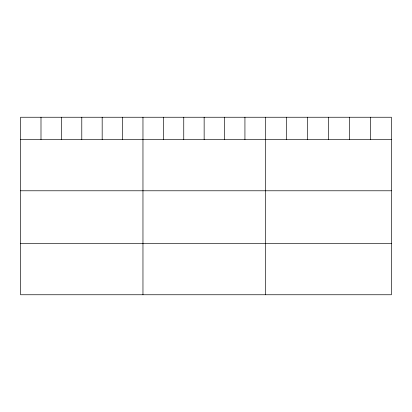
<?xml version="1.0" encoding="UTF-8"?>
<svg xmlns="http://www.w3.org/2000/svg" width="412" height="412" viewBox="0 0 412 412"><rect width="100%" height="100%" fill="white"/><g stroke="black" fill="none" stroke-linecap="round" stroke-linejoin="round"><path stroke-width="0.62" d="M391.4 139.575L391.4 294.755L20.6 294.755L20.6 117.245L391.4 117.245L391.4 139.575L20.6 139.575M20.6 190.782L391.4 190.782M20.6 243.543L391.4 243.543M370.388 117.245L370.388 139.575M349.376 117.245L349.376 139.575M328.364 117.245L328.364 139.575M307.352 117.245L307.352 139.575M286.34 117.245L286.34 139.575M265.328 117.245L265.328 294.755M244.934 117.245L244.934 139.575M224.54 117.245L224.54 139.575M204.146 117.245L204.146 139.575M183.752 117.245L183.752 139.575M163.358 117.245L163.358 139.575M142.964 117.245L142.964 294.755M122.57 117.245L122.57 139.575M102.176 117.245L102.176 139.575M81.782 117.245L81.782 139.575M61.388 117.245L61.388 139.575M40.994 117.245L40.994 139.575"/></g></svg>
